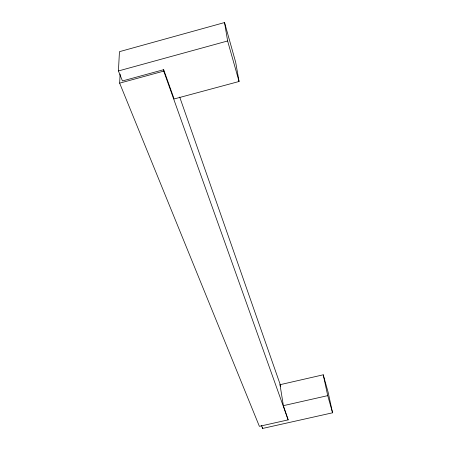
<?xml version="1.0" encoding="UTF-8"?>
<svg xmlns="http://www.w3.org/2000/svg" width="451" height="451" viewBox="0 0 451 451"><rect width="100%" height="100%" fill="white"/><g stroke="black" fill="none" stroke-linecap="round" stroke-linejoin="round"><path stroke-width="0.68" d="M261.433 425.547L262.606 428.45L332.573 412.795L328.08 392.094L323.237 374.809L280.003 384.703L283.386 405.663L288.155 419.875L259.376 426.325L119.65 83.147L120.101 74.099M118.427 70.959L119.453 51.673L224.542 22.55L235.687 62.323L239.064 81.49L174.114 98.966L163.685 69.691L122.458 80.954L118.427 70.959L227.625 40.968L224.542 22.55M119.65 83.147L163.73 71.117L163.685 69.691M283.386 405.663L327.73 395.64L332.573 412.795M163.73 71.117L288.155 419.875M179.707 97.066L280.291 384.742M280.003 384.703L280.674 386.62M227.625 40.968L239.064 81.49M323.237 374.809L327.73 395.64M262.42 427.058L262.606 428.45"/></g></svg>
